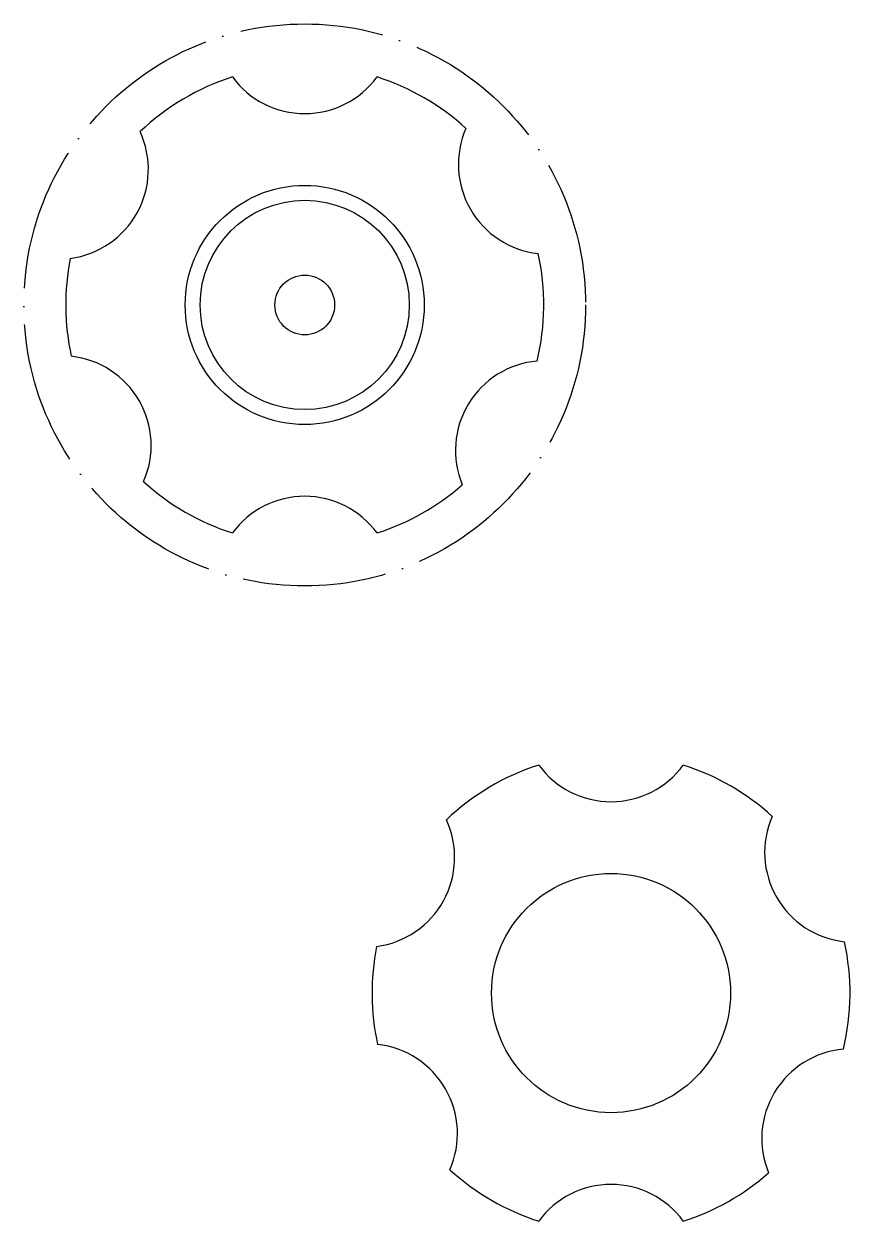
# Model space of a CAD drawing. Header units: millimetres. Extents: x 2132 to 2270, y 1948 to 2149.
import ezdxf

# ---------------------------------------------------------------- set-up
doc = ezdxf.new("R2010")
doc.units = ezdxf.units.MM
doc.linetypes.add('ACAD_ISO04W100', pattern=[30, 24, -3, 0, -3])

msp = doc.modelspace()

# ---------------------------------------------------------------- linework, layer by layer
msp.add_line((2209.78, 1986.05, 20), (2209.78, 1986.05, 20))
msp.add_line((2209.78, 1986.05, 20), (2209.78, 1986.05, 20))
at = {"linetype": 'ACAD_ISO04W100'}
msp.add_circle((2178.51, 2101.53), 47, dxfattribs=at)
for centre, radius in [((2178.51, 2101.53), 20), ((2178.51, 2101.53), 17.5), ((2178.51, 2101.53), 5), ((2229.77, 1986.45, 20), 20)]:
    msp.add_circle(centre, radius)
for centre, radius, start, end in [((2178.51, 2101.53), 40, 107.5998, 133.5572), ((2178.51, 2148.53), 15, 216.2628, 323.7372), ((2178.51, 2101.53), 40, 47.5998, 72.4002), ((2137.34, 2124.2), 15, 277.4198, 24.8943), ((2219.22, 2125.03), 15, 156.2628, 263.7372), ((2178.51, 2101.53), 40, 168.7569, 192.4002), ((2178.51, 2101.53), 40, 346.4428, 12.4002), ((2137.81, 2078.03), 15, 336.2628, 83.7372), ((2218.73, 2077.21), 15, 95.1057, 202.5802), ((2178.51, 2101.53), 40, 227.5998, 252.4002), ((2178.51, 2101.53), 40, 287.5998, 311.2431), ((2178.51, 2054.53), 15, 36.2628, 143.7372), ((2229.77, 1986.45), 40, 107.5998, 133.5572), ((2229.77, 2033.45), 15, 216.2628, 323.7372), ((2229.77, 1986.45), 40, 47.5998, 72.4002), ((2188.6, 2009.12), 15, 277.4198, 24.8943), ((2270.48, 2009.95), 15, 156.2628, 263.7372), ((2229.77, 1986.45), 40, 168.7569, 192.4002), ((2229.77, 1986.45), 40, 346.4428, 12.4002), ((2189.07, 1962.95), 15, 336.2628, 83.7372), ((2269.99, 1962.13), 15, 95.1057, 202.5802), ((2229.77, 1986.45), 40, 227.5998, 252.4002), ((2229.77, 1986.45), 40, 287.5998, 311.2431), ((2229.77, 1939.45), 15, 36.2628, 143.7372)]:
    msp.add_arc(centre, radius, start, end)

doc.saveas('drawing.dxf')
